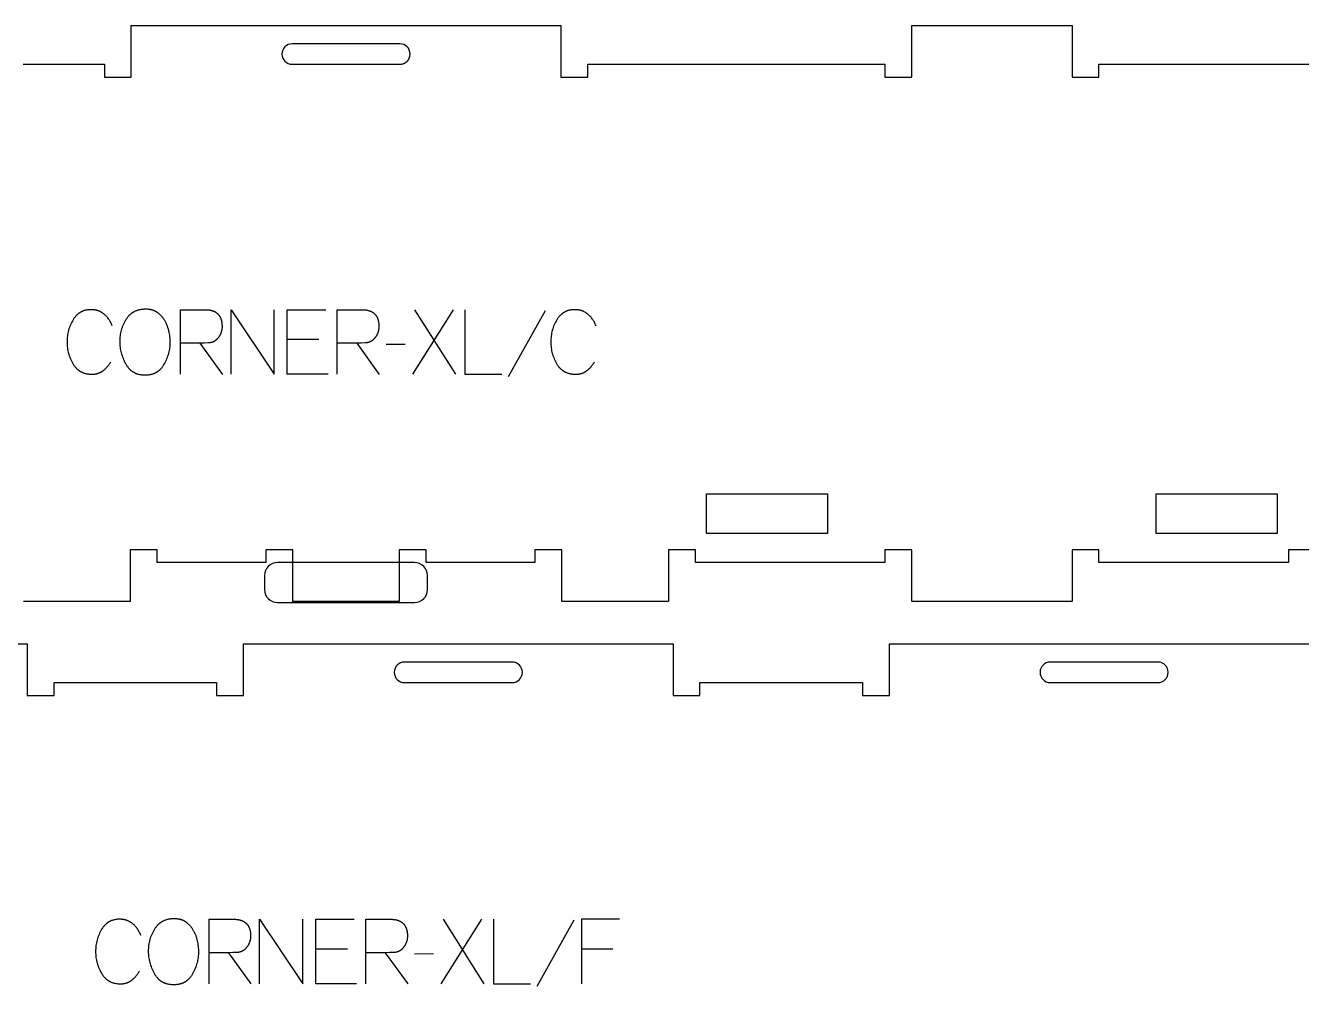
# Model space of a CAD drawing. Extents: x 0 to 4485, y 0 to 8771.
# Drawn here: x 1448 to 2041, y 4262 to 4708 of the extents above; entities that cross this region are included whole.
import ezdxf

# ---------------------------------------------------------------- set-up
doc = ezdxf.new("R2010")
doc.units = 0
for name, color, linetype in [('1_ANYTOOL_1MMDEEP_LABELS_S', 2, 'CONTINUOUS'), ('3_ANYTOOL_CUTTHROUGH_INSID', 4, 'CONTINUOUS'), ('4_ANYTOOL_CUTTHROUGH_OUTSI', 5, 'CONTINUOUS'), ('5_ANYTOOL_HALF_MILL_9MM_IN', 3, 'CONTINUOUS')]:
    doc.layers.add(name, color=color, linetype=linetype)

msp = doc.modelspace()

# ---------------------------------------------------------------- linework, layer by layer
at = {"layer": '1_ANYTOOL_1MMDEEP_LABELS_S', "color": 2}
for points in [[(1488.23, 4568.42), (1488.07, 4568.83), (1487.9, 4569.22), (1487.72, 4569.61), (1487.53, 4569.98), (1487.33, 4570.35), (1487.12, 4570.71), (1486.9, 4571.06), (1486.67, 4571.4), (1486.43, 4571.73), (1486.18, 4572.05), (1485.92, 4572.37), (1485.65, 4572.67), (1485.37, 4572.97), (1485.09, 4573.25), (1484.79, 4573.53), (1484.48, 4573.8), (1484.32, 4573.93), (1484.16, 4574.06), (1484, 4574.18), (1483.83, 4574.3), (1483.67, 4574.41), (1483.5, 4574.52), (1483.33, 4574.63), (1483.16, 4574.73), (1482.98, 4574.83), (1482.8, 4574.92), (1482.63, 4575.01), (1482.44, 4575.09), (1482.26, 4575.18), (1482.08, 4575.25), (1481.89, 4575.32), (1481.7, 4575.39), (1481.51, 4575.46), (1481.31, 4575.52), (1481.12, 4575.57), (1480.92, 4575.63), (1480.72, 4575.67), (1480.51, 4575.72), (1480.31, 4575.76), (1480.1, 4575.79), (1479.89, 4575.82), (1479.68, 4575.85), (1479.47, 4575.87), (1479.25, 4575.89), (1479.04, 4575.9), (1478.82, 4575.92), (1478.6, 4575.92), (1478.37, 4575.92), (1478.03, 4575.92), (1477.69, 4575.91), (1477.36, 4575.88), (1477.03, 4575.85), (1476.71, 4575.81), (1476.39, 4575.76), (1476.08, 4575.7), (1475.78, 4575.63), (1475.48, 4575.55), (1475.18, 4575.47), (1474.89, 4575.37), (1474.61, 4575.26), (1474.33, 4575.15), (1474.19, 4575.09), (1474.05, 4575.03), (1473.92, 4574.96), (1473.79, 4574.89), (1473.65, 4574.82), (1473.52, 4574.75), (1473.39, 4574.68), (1473.27, 4574.6), (1473.14, 4574.52), (1473.01, 4574.44), (1472.89, 4574.36), (1472.77, 4574.27), (1472.64, 4574.18), (1472.52, 4574.09), (1472.29, 4573.9), (1472.06, 4573.71), (1471.83, 4573.5), (1471.61, 4573.28), (1471.39, 4573.06), (1471.18, 4572.83), (1470.98, 4572.58), (1470.78, 4572.33), (1470.59, 4572.07), (1470.4, 4571.8), (1470.21, 4571.52), (1470.04, 4571.23), (1469.7, 4570.64), (1469.38, 4570.04), (1469.08, 4569.44), (1468.81, 4568.83), (1468.56, 4568.21), (1468.32, 4567.58), (1468.12, 4566.95), (1467.93, 4566.31), (1467.77, 4565.66), (1467.62, 4565), (1467.5, 4564.34), (1467.4, 4563.67), (1467.33, 4563), (1467.27, 4562.31), (1467.24, 4561.62), (1467.23, 4560.92), (1467.24, 4560.23), (1467.27, 4559.53), (1467.33, 4558.85), (1467.41, 4558.17), (1467.51, 4557.5), (1467.63, 4556.84), (1467.77, 4556.19), (1467.85, 4555.86), (1467.94, 4555.54), (1468.03, 4555.22), (1468.13, 4554.9), (1468.23, 4554.58), (1468.34, 4554.27), (1468.46, 4553.95), (1468.58, 4553.64), (1468.83, 4553.02), (1469.11, 4552.41), (1469.41, 4551.8), (1469.73, 4551.21), (1470.08, 4550.62), (1470.26, 4550.33), (1470.45, 4550.05), (1470.64, 4549.78), (1470.84, 4549.52), (1471.04, 4549.26), (1471.25, 4549.02), (1471.47, 4548.79), (1471.69, 4548.56), (1471.91, 4548.35), (1472.15, 4548.14), (1472.38, 4547.94), (1472.51, 4547.85), (1472.63, 4547.76), (1472.75, 4547.67), (1472.88, 4547.58), (1473.01, 4547.49), (1473.13, 4547.41), (1473.26, 4547.33), (1473.4, 4547.25), (1473.53, 4547.17), (1473.66, 4547.1), (1473.8, 4547.02), (1473.94, 4546.95), (1474.21, 4546.82), (1474.5, 4546.7), (1474.79, 4546.58), (1475.08, 4546.48), (1475.38, 4546.38), (1475.69, 4546.29), (1476, 4546.22), (1476.32, 4546.15), (1476.65, 4546.09), (1476.98, 4546.04), (1477.31, 4546), (1477.66, 4545.96), (1478, 4545.94), (1478.36, 4545.93), (1478.71, 4545.92), (1479.1, 4545.93), (1479.47, 4545.95), (1479.66, 4545.96), (1479.84, 4545.98), (1480.02, 4546), (1480.2, 4546.03), (1480.38, 4546.05), (1480.55, 4546.08), (1480.72, 4546.12), (1480.9, 4546.15), (1481.07, 4546.19), (1481.23, 4546.24), (1481.4, 4546.28), (1481.56, 4546.33), (1481.73, 4546.38), (1481.89, 4546.44), (1482.05, 4546.5), (1482.2, 4546.56), (1482.36, 4546.62), (1482.51, 4546.69), (1482.66, 4546.76), (1482.81, 4546.84), (1482.96, 4546.92), (1483.11, 4547), (1483.25, 4547.08), (1483.39, 4547.17), (1483.53, 4547.26), (1483.67, 4547.35), (1483.81, 4547.45), (1483.94, 4547.55), (1484.21, 4547.76), (1484.47, 4547.97), (1484.72, 4548.2), (1484.97, 4548.43), (1485.22, 4548.66), (1485.45, 4548.91), (1485.69, 4549.16), (1485.91, 4549.42), (1486.14, 4549.68), (1486.35, 4549.96), (1486.57, 4550.24), (1486.77, 4550.53), (1486.97, 4550.82), (1487.17, 4551.12), (1487.36, 4551.43), (1487.54, 4551.75)], [(1519.9, 4545.92), (1519.9, 4575.92), (1531.26, 4575.92), (1531.75, 4575.92), (1532.22, 4575.89), (1532.45, 4575.88), (1532.68, 4575.85), (1532.91, 4575.83), (1533.13, 4575.8), (1533.34, 4575.77), (1533.55, 4575.73), (1533.76, 4575.69), (1533.97, 4575.65), (1534.17, 4575.6), (1534.36, 4575.55), (1534.56, 4575.49), (1534.74, 4575.43), (1534.93, 4575.37), (1535.11, 4575.3), (1535.29, 4575.23), (1535.46, 4575.16), (1535.63, 4575.08), (1535.8, 4575), (1535.96, 4574.91), (1536.11, 4574.82), (1536.27, 4574.73), (1536.42, 4574.63), (1536.56, 4574.53), (1536.71, 4574.42), (1536.84, 4574.31), (1536.98, 4574.2), (1537.11, 4574.08), (1537.24, 4573.96), (1537.36, 4573.84), (1537.48, 4573.71), (1537.59, 4573.58), (1537.7, 4573.44), (1537.81, 4573.3), (1537.91, 4573.16), (1538.01, 4573.01), (1538.11, 4572.86), (1538.2, 4572.7), (1538.29, 4572.55), (1538.37, 4572.38), (1538.45, 4572.22), (1538.53, 4572.05), (1538.6, 4571.87), (1538.67, 4571.69), (1538.73, 4571.51), (1538.79, 4571.33), (1538.85, 4571.14), (1538.9, 4570.94), (1538.95, 4570.75), (1538.99, 4570.54), (1539.03, 4570.34), (1539.07, 4570.13), (1539.1, 4569.92), (1539.13, 4569.7), (1539.16, 4569.48), (1539.18, 4569.26), (1539.2, 4569.03), (1539.22, 4568.56), (1539.23, 4568.08), (1539.23, 4567.9), (1539.22, 4567.73), (1539.21, 4567.55), (1539.2, 4567.38), (1539.19, 4567.21), (1539.17, 4567.04), (1539.14, 4566.87), (1539.12, 4566.7), (1539.09, 4566.53), (1539.05, 4566.36), (1539.02, 4566.19), (1538.98, 4566.03), (1538.93, 4565.86), (1538.89, 4565.7), (1538.84, 4565.53), (1538.78, 4565.37), (1538.73, 4565.21), (1538.67, 4565.05), (1538.6, 4564.89), (1538.53, 4564.73), (1538.46, 4564.57), (1538.39, 4564.41), (1538.31, 4564.26), (1538.23, 4564.1), (1538.14, 4563.95), (1538.05, 4563.8), (1537.96, 4563.64), (1537.87, 4563.49), (1537.77, 4563.34), (1537.67, 4563.19), (1537.56, 4563.04), (1537.45, 4562.89), (1537.34, 4562.75), (1537.22, 4562.61), (1537.11, 4562.47), (1536.99, 4562.34), (1536.86, 4562.21), (1536.74, 4562.09), (1536.61, 4561.97), (1536.48, 4561.86), (1536.35, 4561.75), (1536.22, 4561.64), (1536.08, 4561.54), (1535.94, 4561.45), (1535.8, 4561.35), (1535.66, 4561.27), (1535.51, 4561.18), (1535.37, 4561.11), (1535.22, 4561.03), (1535.06, 4560.96), (1534.91, 4560.9), (1534.75, 4560.84), (1534.59, 4560.78), (1534.43, 4560.73), (1534.26, 4560.68), (1534.09, 4560.64), (1533.93, 4560.6), (1533.75, 4560.56), (1533.58, 4560.53), (1533.4, 4560.51), (1533.22, 4560.49), (1533.04, 4560.47), (1532.86, 4560.46), (1530.94, 4560.39), (1528.9, 4560.37), (1519.94, 4560.37)], [(1543.43, 4545.92), (1543.43, 4575.92), (1563.49, 4545.92), (1563.49, 4575.92)], [(1588.47, 4545.92), (1569.53, 4545.92), (1569.53, 4575.92), (1587.36, 4575.92)], [(1592.76, 4545.92), (1592.76, 4575.92), (1604.11, 4575.92), (1604.6, 4575.92), (1605.08, 4575.89), (1605.31, 4575.88), (1605.54, 4575.85), (1605.76, 4575.83), (1605.98, 4575.8), (1606.2, 4575.77), (1606.41, 4575.73), (1606.62, 4575.69), (1606.82, 4575.65), (1607.02, 4575.6), (1607.22, 4575.55), (1607.41, 4575.49), (1607.6, 4575.43), (1607.79, 4575.37), (1607.97, 4575.3), (1608.14, 4575.23), (1608.32, 4575.16), (1608.49, 4575.08), (1608.65, 4575), (1608.81, 4574.91), (1608.97, 4574.82), (1609.13, 4574.73), (1609.28, 4574.63), (1609.42, 4574.53), (1609.56, 4574.42), (1609.7, 4574.31), (1609.84, 4574.2), (1609.97, 4574.08), (1610.09, 4573.96), (1610.22, 4573.84), (1610.33, 4573.71), (1610.45, 4573.58), (1610.56, 4573.44), (1610.67, 4573.3), (1610.77, 4573.16), (1610.87, 4573.01), (1610.96, 4572.86), (1611.06, 4572.7), (1611.14, 4572.55), (1611.23, 4572.38), (1611.31, 4572.22), (1611.38, 4572.05), (1611.46, 4571.87), (1611.52, 4571.69), (1611.59, 4571.51), (1611.65, 4571.33), (1611.7, 4571.14), (1611.76, 4570.94), (1611.81, 4570.75), (1611.85, 4570.54), (1611.89, 4570.34), (1611.93, 4570.13), (1611.96, 4569.92), (1611.99, 4569.7), (1612.02, 4569.48), (1612.04, 4569.26), (1612.05, 4569.03), (1612.08, 4568.56), (1612.09, 4568.08), (1612.08, 4567.9), (1612.08, 4567.73), (1612.07, 4567.55), (1612.06, 4567.38), (1612.04, 4567.21), (1612.02, 4567.04), (1612, 4566.87), (1611.97, 4566.7), (1611.94, 4566.53), (1611.91, 4566.36), (1611.88, 4566.19), (1611.84, 4566.03), (1611.79, 4565.86), (1611.75, 4565.7), (1611.69, 4565.53), (1611.64, 4565.37), (1611.58, 4565.21), (1611.52, 4565.05), (1611.46, 4564.89), (1611.39, 4564.73), (1611.32, 4564.57), (1611.24, 4564.41), (1611.17, 4564.26), (1611.09, 4564.1), (1611, 4563.95), (1610.91, 4563.8), (1610.82, 4563.64), (1610.72, 4563.49), (1610.62, 4563.34), (1610.52, 4563.19), (1610.42, 4563.04), (1610.31, 4562.89), (1610.19, 4562.75), (1610.08, 4562.61), (1609.96, 4562.47), (1609.84, 4562.34), (1609.72, 4562.21), (1609.6, 4562.09), (1609.47, 4561.97), (1609.34, 4561.86), (1609.21, 4561.75), (1609.08, 4561.64), (1608.94, 4561.54), (1608.8, 4561.45), (1608.66, 4561.35), (1608.52, 4561.27), (1608.37, 4561.18), (1608.22, 4561.11), (1608.07, 4561.03), (1607.92, 4560.96), (1607.76, 4560.9), (1607.61, 4560.84), (1607.45, 4560.78), (1607.28, 4560.73), (1607.12, 4560.68), (1606.95, 4560.64), (1606.78, 4560.6), (1606.61, 4560.56), (1606.44, 4560.53), (1606.26, 4560.51), (1606.08, 4560.49), (1605.9, 4560.47), (1605.71, 4560.46), (1603.79, 4560.39), (1601.76, 4560.37), (1592.8, 4560.37)], [(1646.54, 4575.92), (1627.64, 4545.92)], [(1647.79, 4545.92), (1628.84, 4575.92)], [(1652.07, 4575.92), (1652.07, 4545.92), (1669.17, 4545.92)], [(1712.93, 4568.42), (1712.77, 4568.83), (1712.6, 4569.22), (1712.42, 4569.61), (1712.23, 4569.98), (1712.03, 4570.35), (1711.82, 4570.71), (1711.6, 4571.06), (1711.37, 4571.4), (1711.13, 4571.73), (1710.88, 4572.05), (1710.62, 4572.37), (1710.35, 4572.67), (1710.07, 4572.97), (1709.79, 4573.25), (1709.49, 4573.53), (1709.18, 4573.8), (1709.02, 4573.93), (1708.86, 4574.06), (1708.7, 4574.18), (1708.53, 4574.3), (1708.37, 4574.41), (1708.2, 4574.52), (1708.03, 4574.63), (1707.86, 4574.73), (1707.68, 4574.83), (1707.5, 4574.92), (1707.33, 4575.01), (1707.14, 4575.09), (1706.96, 4575.18), (1706.78, 4575.25), (1706.59, 4575.32), (1706.4, 4575.39), (1706.21, 4575.46), (1706.01, 4575.52), (1705.82, 4575.57), (1705.62, 4575.63), (1705.42, 4575.67), (1705.21, 4575.72), (1705.01, 4575.76), (1704.8, 4575.79), (1704.59, 4575.82), (1704.38, 4575.85), (1704.17, 4575.87), (1703.95, 4575.89), (1703.74, 4575.9), (1703.52, 4575.92), (1703.3, 4575.92), (1703.07, 4575.92), (1702.73, 4575.92), (1702.39, 4575.91), (1702.06, 4575.88), (1701.73, 4575.85), (1701.41, 4575.81), (1701.09, 4575.76), (1700.78, 4575.7), (1700.48, 4575.63), (1700.18, 4575.55), (1699.88, 4575.47), (1699.59, 4575.37), (1699.31, 4575.26), (1699.03, 4575.15), (1698.89, 4575.09), (1698.75, 4575.03), (1698.62, 4574.96), (1698.49, 4574.89), (1698.35, 4574.82), (1698.22, 4574.75), (1698.09, 4574.68), (1697.97, 4574.6), (1697.84, 4574.52), (1697.71, 4574.44), (1697.59, 4574.36), (1697.47, 4574.27), (1697.34, 4574.18), (1697.22, 4574.09), (1696.99, 4573.9), (1696.76, 4573.71), (1696.53, 4573.5), (1696.31, 4573.28), (1696.09, 4573.06), (1695.88, 4572.83), (1695.68, 4572.58), (1695.48, 4572.33), (1695.29, 4572.07), (1695.1, 4571.8), (1694.91, 4571.52), (1694.74, 4571.23), (1694.4, 4570.64), (1694.08, 4570.04), (1693.78, 4569.44), (1693.51, 4568.83), (1693.26, 4568.21), (1693.02, 4567.58), (1692.82, 4566.95), (1692.63, 4566.31), (1692.47, 4565.66), (1692.32, 4565), (1692.2, 4564.34), (1692.1, 4563.67), (1692.03, 4563), (1691.97, 4562.31), (1691.94, 4561.62), (1691.93, 4560.92), (1691.94, 4560.23), (1691.97, 4559.53), (1692.03, 4558.85), (1692.11, 4558.17), (1692.21, 4557.5), (1692.33, 4556.84), (1692.47, 4556.19), (1692.55, 4555.86), (1692.64, 4555.54), (1692.73, 4555.22), (1692.83, 4554.9), (1692.93, 4554.58), (1693.04, 4554.27), (1693.16, 4553.95), (1693.28, 4553.64), (1693.53, 4553.02), (1693.81, 4552.41), (1694.11, 4551.8), (1694.43, 4551.21), (1694.78, 4550.62), (1694.96, 4550.33), (1695.15, 4550.05), (1695.34, 4549.78), (1695.54, 4549.52), (1695.74, 4549.26), (1695.95, 4549.02), (1696.17, 4548.79), (1696.39, 4548.56), (1696.61, 4548.35), (1696.85, 4548.14), (1697.08, 4547.94), (1697.21, 4547.85), (1697.33, 4547.76), (1697.45, 4547.67), (1697.58, 4547.58), (1697.71, 4547.49), (1697.83, 4547.41), (1697.96, 4547.33), (1698.1, 4547.25), (1698.23, 4547.17), (1698.36, 4547.1), (1698.5, 4547.02), (1698.64, 4546.95), (1698.91, 4546.82), (1699.2, 4546.7), (1699.49, 4546.58), (1699.78, 4546.48), (1700.08, 4546.38), (1700.39, 4546.29), (1700.7, 4546.22), (1701.02, 4546.15), (1701.35, 4546.09), (1701.68, 4546.04), (1702.01, 4546), (1702.36, 4545.96), (1702.7, 4545.94), (1703.06, 4545.93), (1703.41, 4545.92), (1703.8, 4545.93), (1704.17, 4545.95), (1704.36, 4545.96), (1704.54, 4545.98), (1704.72, 4546), (1704.9, 4546.03), (1705.08, 4546.05), (1705.25, 4546.08), (1705.42, 4546.12), (1705.6, 4546.15), (1705.77, 4546.19), (1705.93, 4546.24), (1706.1, 4546.28), (1706.26, 4546.33), (1706.43, 4546.38), (1706.59, 4546.44), (1706.75, 4546.5), (1706.9, 4546.56), (1707.06, 4546.62), (1707.21, 4546.69), (1707.36, 4546.76), (1707.51, 4546.84), (1707.66, 4546.92), (1707.81, 4547), (1707.95, 4547.08), (1708.09, 4547.17), (1708.23, 4547.26), (1708.37, 4547.35), (1708.51, 4547.45), (1708.64, 4547.55), (1708.91, 4547.76), (1709.17, 4547.97), (1709.42, 4548.2), (1709.67, 4548.43), (1709.92, 4548.66), (1710.15, 4548.91), (1710.39, 4549.16), (1710.61, 4549.42), (1710.84, 4549.68), (1711.05, 4549.96), (1711.27, 4550.24), (1711.47, 4550.53), (1711.67, 4550.82), (1711.87, 4551.12), (1712.06, 4551.43), (1712.24, 4551.75)], [(1689.31, 4575.45), (1672.13, 4544.68)], [(1528.9, 4560.37), (1539.36, 4545.88)], [(1584.19, 4561.99), (1569.53, 4561.99)], [(1601.76, 4560.37), (1612.21, 4545.88)], [(1624.21, 4559.81), (1615.43, 4559.72)], [(1501.49, 4285.25), (1501.33, 4285.65), (1501.16, 4286.05), (1500.98, 4286.43), (1500.79, 4286.81), (1500.59, 4287.18), (1500.38, 4287.54), (1500.16, 4287.88), (1499.94, 4288.23), (1499.7, 4288.56), (1499.45, 4288.88), (1499.19, 4289.19), (1498.92, 4289.5), (1498.64, 4289.8), (1498.35, 4290.08), (1498.05, 4290.36), (1497.74, 4290.63), (1497.59, 4290.76), (1497.43, 4290.89), (1497.26, 4291.01), (1497.1, 4291.13), (1496.93, 4291.24), (1496.77, 4291.35), (1496.59, 4291.46), (1496.42, 4291.56), (1496.25, 4291.66), (1496.07, 4291.75), (1495.89, 4291.84), (1495.71, 4291.92), (1495.53, 4292), (1495.34, 4292.08), (1495.15, 4292.15), (1494.96, 4292.22), (1494.77, 4292.29), (1494.58, 4292.35), (1494.38, 4292.4), (1494.18, 4292.45), (1493.98, 4292.5), (1493.78, 4292.55), (1493.58, 4292.58), (1493.37, 4292.62), (1493.16, 4292.65), (1492.95, 4292.68), (1492.74, 4292.7), (1492.52, 4292.72), (1492.3, 4292.73), (1492.08, 4292.74), (1491.86, 4292.75), (1491.64, 4292.75), (1491.29, 4292.75), (1490.96, 4292.73), (1490.62, 4292.71), (1490.3, 4292.68), (1489.98, 4292.64), (1489.66, 4292.59), (1489.35, 4292.53), (1489.04, 4292.46), (1488.74, 4292.38), (1488.45, 4292.29), (1488.16, 4292.2), (1487.87, 4292.09), (1487.59, 4291.98), (1487.46, 4291.92), (1487.32, 4291.85), (1487.19, 4291.79), (1487.05, 4291.72), (1486.92, 4291.65), (1486.79, 4291.58), (1486.66, 4291.5), (1486.53, 4291.43), (1486.4, 4291.35), (1486.28, 4291.27), (1486.15, 4291.18), (1486.03, 4291.1), (1485.91, 4291.01), (1485.79, 4290.92), (1485.55, 4290.73), (1485.32, 4290.53), (1485.1, 4290.33), (1484.87, 4290.11), (1484.66, 4289.89), (1484.45, 4289.65), (1484.24, 4289.41), (1484.05, 4289.16), (1483.85, 4288.9), (1483.66, 4288.63), (1483.48, 4288.35), (1483.3, 4288.06), (1482.96, 4287.47), (1482.64, 4286.87), (1482.35, 4286.27), (1482.07, 4285.66), (1481.82, 4285.04), (1481.59, 4284.41), (1481.38, 4283.78), (1481.2, 4283.14), (1481.03, 4282.49), (1480.89, 4281.83), (1480.77, 4281.17), (1480.67, 4280.5), (1480.59, 4279.83), (1480.54, 4279.14), (1480.51, 4278.45), (1480.49, 4277.75), (1480.51, 4277.05), (1480.54, 4276.36), (1480.59, 4275.68), (1480.67, 4275), (1480.77, 4274.33), (1480.89, 4273.67), (1481.04, 4273.02), (1481.12, 4272.69), (1481.21, 4272.37), (1481.3, 4272.05), (1481.4, 4271.73), (1481.5, 4271.41), (1481.61, 4271.09), (1481.72, 4270.78), (1481.84, 4270.47), (1482.1, 4269.85), (1482.38, 4269.24), (1482.68, 4268.63), (1483, 4268.04), (1483.34, 4267.45), (1483.53, 4267.16), (1483.71, 4266.88), (1483.9, 4266.61), (1484.1, 4266.35), (1484.31, 4266.09), (1484.52, 4265.85), (1484.73, 4265.62), (1484.95, 4265.39), (1485.18, 4265.18), (1485.41, 4264.97), (1485.65, 4264.77), (1485.77, 4264.68), (1485.89, 4264.59), (1486.02, 4264.49), (1486.14, 4264.41), (1486.27, 4264.32), (1486.4, 4264.24), (1486.53, 4264.16), (1486.66, 4264.08), (1486.79, 4264), (1486.93, 4263.93), (1487.06, 4263.85), (1487.2, 4263.78), (1487.48, 4263.65), (1487.76, 4263.53), (1488.05, 4263.41), (1488.35, 4263.31), (1488.65, 4263.21), (1488.96, 4263.12), (1489.27, 4263.05), (1489.59, 4262.98), (1489.91, 4262.92), (1490.24, 4262.87), (1490.58, 4262.83), (1490.92, 4262.79), (1491.27, 4262.77), (1491.62, 4262.76), (1491.98, 4262.75), (1492.36, 4262.76), (1492.74, 4262.78), (1492.92, 4262.79), (1493.1, 4262.81), (1493.28, 4262.83), (1493.46, 4262.85), (1493.64, 4262.88), (1493.82, 4262.91), (1493.99, 4262.94), (1494.16, 4262.98), (1494.33, 4263.02), (1494.5, 4263.06), (1494.67, 4263.11), (1494.83, 4263.16), (1494.99, 4263.21), (1495.15, 4263.27), (1495.31, 4263.33), (1495.47, 4263.39), (1495.62, 4263.45), (1495.78, 4263.52), (1495.93, 4263.59), (1496.08, 4263.67), (1496.23, 4263.75), (1496.37, 4263.83), (1496.52, 4263.91), (1496.66, 4264), (1496.8, 4264.09), (1496.94, 4264.18), (1497.07, 4264.28), (1497.21, 4264.38), (1497.47, 4264.59), (1497.73, 4264.8), (1497.99, 4265.02), (1498.24, 4265.25), (1498.48, 4265.49), (1498.72, 4265.73), (1498.95, 4265.99), (1499.18, 4266.25), (1499.4, 4266.51), (1499.62, 4266.78), (1499.83, 4267.07), (1500.04, 4267.35), (1500.24, 4267.65), (1500.43, 4267.95), (1500.62, 4268.26), (1500.81, 4268.58)], [(1533.17, 4262.75), (1533.17, 4292.75), (1544.52, 4292.75), (1545.01, 4292.74), (1545.49, 4292.72), (1545.72, 4292.7), (1545.95, 4292.68), (1546.17, 4292.66), (1546.39, 4292.63), (1546.61, 4292.6), (1546.82, 4292.56), (1547.03, 4292.52), (1547.23, 4292.48), (1547.43, 4292.43), (1547.63, 4292.38), (1547.82, 4292.32), (1548.01, 4292.26), (1548.2, 4292.2), (1548.38, 4292.13), (1548.55, 4292.06), (1548.73, 4291.99), (1548.9, 4291.91), (1549.06, 4291.83), (1549.22, 4291.74), (1549.38, 4291.65), (1549.53, 4291.56), (1549.68, 4291.46), (1549.83, 4291.36), (1549.97, 4291.25), (1550.11, 4291.14), (1550.24, 4291.03), (1550.37, 4290.91), (1550.5, 4290.79), (1550.62, 4290.67), (1550.74, 4290.54), (1550.86, 4290.41), (1550.97, 4290.27), (1551.08, 4290.13), (1551.18, 4289.99), (1551.28, 4289.84), (1551.37, 4289.69), (1551.46, 4289.53), (1551.55, 4289.37), (1551.64, 4289.21), (1551.72, 4289.05), (1551.79, 4288.87), (1551.86, 4288.7), (1551.93, 4288.52), (1552, 4288.34), (1552.06, 4288.15), (1552.11, 4287.97), (1552.17, 4287.77), (1552.21, 4287.57), (1552.26, 4287.37), (1552.3, 4287.17), (1552.34, 4286.96), (1552.37, 4286.75), (1552.4, 4286.53), (1552.42, 4286.31), (1552.45, 4286.09), (1552.46, 4285.86), (1552.49, 4285.39), (1552.49, 4284.91), (1552.49, 4284.73), (1552.49, 4284.56), (1552.48, 4284.38), (1552.47, 4284.21), (1552.45, 4284.04), (1552.43, 4283.87), (1552.41, 4283.69), (1552.38, 4283.52), (1552.35, 4283.36), (1552.32, 4283.19), (1552.28, 4283.02), (1552.24, 4282.85), (1552.2, 4282.69), (1552.15, 4282.52), (1552.1, 4282.36), (1552.05, 4282.2), (1551.99, 4282.04), (1551.93, 4281.88), (1551.87, 4281.72), (1551.8, 4281.56), (1551.73, 4281.4), (1551.65, 4281.24), (1551.58, 4281.09), (1551.49, 4280.93), (1551.41, 4280.78), (1551.32, 4280.62), (1551.23, 4280.47), (1551.13, 4280.32), (1551.03, 4280.17), (1550.93, 4280.02), (1550.82, 4279.87), (1550.72, 4279.72), (1550.6, 4279.58), (1550.49, 4279.44), (1550.37, 4279.3), (1550.25, 4279.17), (1550.13, 4279.04), (1550.01, 4278.92), (1549.88, 4278.8), (1549.75, 4278.69), (1549.62, 4278.58), (1549.48, 4278.47), (1549.35, 4278.37), (1549.21, 4278.28), (1549.07, 4278.18), (1548.93, 4278.1), (1548.78, 4278.01), (1548.63, 4277.93), (1548.48, 4277.86), (1548.33, 4277.79), (1548.17, 4277.73), (1548.02, 4277.66), (1547.86, 4277.61), (1547.69, 4277.56), (1547.53, 4277.51), (1547.36, 4277.47), (1547.19, 4277.43), (1547.02, 4277.39), (1546.84, 4277.36), (1546.67, 4277.34), (1546.49, 4277.32), (1546.31, 4277.3), (1546.12, 4277.29), (1544.2, 4277.22), (1542.17, 4277.2), (1533.21, 4277.2)], [(1556.69, 4262.75), (1556.69, 4292.75), (1576.75, 4262.75), (1576.75, 4292.75)], [(1601.74, 4262.75), (1582.79, 4262.75), (1582.79, 4292.75), (1600.62, 4292.75)], [(1606.02, 4262.75), (1606.02, 4292.75), (1617.38, 4292.75), (1617.87, 4292.74), (1618.35, 4292.72), (1618.58, 4292.7), (1618.8, 4292.68), (1619.03, 4292.66), (1619.25, 4292.63), (1619.46, 4292.6), (1619.68, 4292.56), (1619.88, 4292.52), (1620.09, 4292.48), (1620.29, 4292.43), (1620.49, 4292.38), (1620.68, 4292.32), (1620.87, 4292.26), (1621.05, 4292.2), (1621.23, 4292.13), (1621.41, 4292.06), (1621.58, 4291.99), (1621.75, 4291.91), (1621.92, 4291.83), (1622.08, 4291.74), (1622.24, 4291.65), (1622.39, 4291.56), (1622.54, 4291.46), (1622.69, 4291.36), (1622.83, 4291.25), (1622.97, 4291.14), (1623.1, 4291.03), (1623.23, 4290.91), (1623.36, 4290.79), (1623.48, 4290.67), (1623.6, 4290.54), (1623.71, 4290.41), (1623.83, 4290.27), (1623.93, 4290.13), (1624.04, 4289.99), (1624.13, 4289.84), (1624.23, 4289.69), (1624.32, 4289.53), (1624.41, 4289.37), (1624.49, 4289.21), (1624.57, 4289.05), (1624.65, 4288.87), (1624.72, 4288.7), (1624.79, 4288.52), (1624.85, 4288.34), (1624.91, 4288.15), (1624.97, 4287.97), (1625.02, 4287.77), (1625.07, 4287.57), (1625.12, 4287.37), (1625.16, 4287.17), (1625.19, 4286.96), (1625.23, 4286.75), (1625.26, 4286.53), (1625.28, 4286.31), (1625.3, 4286.09), (1625.32, 4285.86), (1625.34, 4285.39), (1625.35, 4284.91), (1625.35, 4284.73), (1625.34, 4284.56), (1625.34, 4284.38), (1625.32, 4284.21), (1625.31, 4284.04), (1625.29, 4283.87), (1625.27, 4283.69), (1625.24, 4283.52), (1625.21, 4283.36), (1625.18, 4283.19), (1625.14, 4283.02), (1625.1, 4282.85), (1625.06, 4282.69), (1625.01, 4282.52), (1624.96, 4282.36), (1624.91, 4282.2), (1624.85, 4282.04), (1624.79, 4281.88), (1624.72, 4281.72), (1624.66, 4281.56), (1624.59, 4281.4), (1624.51, 4281.24), (1624.43, 4281.09), (1624.35, 4280.93), (1624.27, 4280.78), (1624.18, 4280.62), (1624.09, 4280.47), (1623.99, 4280.32), (1623.89, 4280.17), (1623.79, 4280.02), (1623.68, 4279.87), (1623.57, 4279.72), (1623.46, 4279.58), (1623.35, 4279.44), (1623.23, 4279.3), (1623.11, 4279.17), (1622.99, 4279.04), (1622.86, 4278.92), (1622.74, 4278.8), (1622.61, 4278.69), (1622.48, 4278.58), (1622.34, 4278.47), (1622.21, 4278.37), (1622.07, 4278.28), (1621.93, 4278.18), (1621.78, 4278.1), (1621.64, 4278.01), (1621.49, 4277.93), (1621.34, 4277.86), (1621.19, 4277.79), (1621.03, 4277.73), (1620.87, 4277.66), (1620.71, 4277.61), (1620.55, 4277.56), (1620.39, 4277.51), (1620.22, 4277.47), (1620.05, 4277.43), (1619.88, 4277.39), (1619.7, 4277.36), (1619.53, 4277.34), (1619.35, 4277.32), (1619.16, 4277.3), (1618.98, 4277.29), (1617.06, 4277.22), (1615.02, 4277.2), (1606.07, 4277.2)], [(1659.81, 4292.75), (1640.91, 4262.75)], [(1661.05, 4262.75), (1642.11, 4292.75)], [(1665.34, 4292.75), (1665.34, 4262.75), (1682.44, 4262.75)], [(1702.58, 4292.28), (1685.39, 4261.51)], [(1723.84, 4292.75), (1706.18, 4292.75), (1706.18, 4262.75)], [(1542.17, 4277.2), (1552.62, 4262.71)], [(1597.45, 4278.82), (1582.79, 4278.82)], [(1615.02, 4277.2), (1625.48, 4262.71)], [(1637.48, 4276.64), (1628.69, 4276.55)], [(1720.67, 4278.78), (1706.18, 4278.78)]]:
    msp.add_lwpolyline(points, dxfattribs=at)
for points in [[(1503.87, 4576.27), (1504.24, 4576.26), (1504.61, 4576.24), (1504.96, 4576.21), (1505.32, 4576.17), (1505.49, 4576.15), (1505.66, 4576.12), (1505.83, 4576.09), (1505.99, 4576.06), (1506.16, 4576.02), (1506.32, 4575.98), (1506.49, 4575.94), (1506.65, 4575.9), (1506.8, 4575.85), (1506.96, 4575.8), (1507.12, 4575.75), (1507.27, 4575.69), (1507.42, 4575.63), (1507.57, 4575.57), (1507.72, 4575.5), (1507.87, 4575.43), (1508.01, 4575.36), (1508.15, 4575.29), (1508.29, 4575.21), (1508.43, 4575.13), (1508.57, 4575.05), (1508.71, 4574.97), (1508.84, 4574.88), (1508.97, 4574.79), (1509.23, 4574.6), (1509.48, 4574.41), (1509.73, 4574.21), (1509.97, 4574), (1510.21, 4573.79), (1510.44, 4573.57), (1510.67, 4573.34), (1510.88, 4573.11), (1511.1, 4572.87), (1511.3, 4572.63), (1511.5, 4572.38), (1511.7, 4572.12), (1511.89, 4571.86), (1512.07, 4571.59), (1512.25, 4571.32), (1512.42, 4571.04), (1512.59, 4570.75), (1512.75, 4570.46), (1512.9, 4570.17), (1513.05, 4569.87), (1513.19, 4569.57), (1513.33, 4569.27), (1513.46, 4568.96), (1513.59, 4568.65), (1513.71, 4568.33), (1513.82, 4568.01), (1513.93, 4567.69), (1514.04, 4567.37), (1514.13, 4567.04), (1514.23, 4566.7), (1514.31, 4566.36), (1514.39, 4566.02), (1514.54, 4565.34), (1514.66, 4564.67), (1514.77, 4564), (1514.86, 4563.33), (1514.93, 4562.68), (1514.98, 4562.03), (1515, 4561.39), (1515.01, 4560.75), (1515, 4560.11), (1514.97, 4559.48), (1514.92, 4558.84), (1514.84, 4558.2), (1514.74, 4557.56), (1514.63, 4556.93), (1514.49, 4556.29), (1514.32, 4555.65), (1514.14, 4555.01), (1513.93, 4554.38), (1513.71, 4553.74), (1513.46, 4553.1), (1513.19, 4552.46), (1512.9, 4551.83), (1512.58, 4551.19), (1512.25, 4550.55), (1512.07, 4550.24), (1511.89, 4549.93), (1511.7, 4549.64), (1511.51, 4549.36), (1511.31, 4549.08), (1511.1, 4548.82), (1510.89, 4548.56), (1510.67, 4548.32), (1510.56, 4548.2), (1510.44, 4548.09), (1510.33, 4547.97), (1510.21, 4547.86), (1510.09, 4547.75), (1509.97, 4547.65), (1509.85, 4547.55), (1509.73, 4547.44), (1509.6, 4547.35), (1509.48, 4547.25), (1509.35, 4547.16), (1509.22, 4547.07), (1509.09, 4546.98), (1508.96, 4546.89), (1508.82, 4546.81), (1508.69, 4546.73), (1508.55, 4546.65), (1508.41, 4546.57), (1508.27, 4546.5), (1508.13, 4546.43), (1507.99, 4546.36), (1507.84, 4546.29), (1507.7, 4546.23), (1507.55, 4546.17), (1507.4, 4546.11), (1507.25, 4546.05), (1507.09, 4546), (1506.94, 4545.95), (1506.63, 4545.86), (1506.31, 4545.77), (1505.98, 4545.7), (1505.65, 4545.63), (1505.31, 4545.58), (1504.97, 4545.53), (1504.62, 4545.5), (1504.26, 4545.47), (1503.9, 4545.46), (1503.53, 4545.45), (1503.15, 4545.46), (1502.77, 4545.47), (1502.4, 4545.5), (1502.04, 4545.53), (1501.68, 4545.58), (1501.33, 4545.63), (1500.99, 4545.7), (1500.66, 4545.78), (1500.33, 4545.86), (1500, 4545.96), (1499.85, 4546.01), (1499.69, 4546.06), (1499.53, 4546.12), (1499.38, 4546.18), (1499.23, 4546.24), (1499.08, 4546.31), (1498.93, 4546.38), (1498.78, 4546.44), (1498.64, 4546.52), (1498.49, 4546.59), (1498.35, 4546.67), (1498.21, 4546.75), (1498.07, 4546.83), (1497.93, 4546.92), (1497.8, 4547), (1497.66, 4547.09), (1497.53, 4547.19), (1497.4, 4547.28), (1497.27, 4547.38), (1497.15, 4547.48), (1497.02, 4547.58), (1496.9, 4547.69), (1496.77, 4547.79), (1496.65, 4547.9), (1496.53, 4548.02), (1496.42, 4548.13), (1496.3, 4548.25), (1496.19, 4548.37), (1496.08, 4548.49), (1495.97, 4548.62), (1495.75, 4548.88), (1495.54, 4549.14), (1495.34, 4549.42), (1495.14, 4549.71), (1494.95, 4550.01), (1494.77, 4550.32), (1494.59, 4550.64), (1494.26, 4551.29), (1493.94, 4551.93), (1493.65, 4552.58), (1493.38, 4553.23), (1493.14, 4553.88), (1492.91, 4554.53), (1492.7, 4555.18), (1492.52, 4555.83), (1492.36, 4556.49), (1492.22, 4557.14), (1492.1, 4557.79), (1492, 4558.44), (1491.93, 4559.09), (1491.87, 4559.75), (1491.84, 4560.4), (1491.83, 4561.05), (1491.84, 4561.75), (1491.87, 4562.43), (1491.93, 4563.12), (1492.01, 4563.79), (1492.11, 4564.46), (1492.24, 4565.13), (1492.38, 4565.78), (1492.55, 4566.44), (1492.74, 4567.08), (1492.96, 4567.72), (1493.2, 4568.36), (1493.46, 4568.99), (1493.74, 4569.61), (1494.04, 4570.23), (1494.37, 4570.84), (1494.72, 4571.44), (1494.91, 4571.74), (1495.1, 4572.03), (1495.29, 4572.31), (1495.5, 4572.57), (1495.71, 4572.83), (1495.92, 4573.08), (1496.15, 4573.32), (1496.38, 4573.55), (1496.5, 4573.67), (1496.61, 4573.78), (1496.74, 4573.88), (1496.86, 4573.99), (1496.98, 4574.09), (1497.11, 4574.19), (1497.24, 4574.29), (1497.36, 4574.38), (1497.49, 4574.48), (1497.63, 4574.57), (1497.76, 4574.65), (1497.9, 4574.74), (1498.03, 4574.82), (1498.17, 4574.91), (1498.31, 4574.98), (1498.46, 4575.06), (1498.6, 4575.14), (1498.74, 4575.21), (1499.04, 4575.34), (1499.34, 4575.47), (1499.65, 4575.59), (1499.97, 4575.7), (1500.29, 4575.8), (1500.62, 4575.89), (1500.95, 4575.97), (1501.29, 4576.04), (1501.64, 4576.1), (1502, 4576.15), (1502.36, 4576.19), (1502.73, 4576.22), (1503.1, 4576.25), (1503.48, 4576.26)], [(1517.14, 4293.1), (1517.51, 4293.09), (1517.87, 4293.07), (1518.23, 4293.04), (1518.58, 4293), (1518.75, 4292.98), (1518.92, 4292.95), (1519.09, 4292.92), (1519.26, 4292.89), (1519.43, 4292.85), (1519.59, 4292.81), (1519.75, 4292.77), (1519.91, 4292.73), (1520.07, 4292.68), (1520.23, 4292.63), (1520.38, 4292.57), (1520.54, 4292.52), (1520.69, 4292.46), (1520.84, 4292.4), (1520.98, 4292.33), (1521.13, 4292.26), (1521.28, 4292.19), (1521.42, 4292.12), (1521.56, 4292.04), (1521.7, 4291.96), (1521.84, 4291.88), (1521.97, 4291.8), (1522.1, 4291.71), (1522.24, 4291.62), (1522.5, 4291.43), (1522.75, 4291.23), (1523, 4291.03), (1523.24, 4290.83), (1523.48, 4290.62), (1523.71, 4290.4), (1523.93, 4290.17), (1524.15, 4289.94), (1524.36, 4289.7), (1524.57, 4289.46), (1524.77, 4289.21), (1524.97, 4288.95), (1525.15, 4288.69), (1525.34, 4288.42), (1525.52, 4288.15), (1525.69, 4287.87), (1525.85, 4287.58), (1526.01, 4287.29), (1526.17, 4287), (1526.32, 4286.7), (1526.46, 4286.4), (1526.6, 4286.1), (1526.73, 4285.79), (1526.85, 4285.48), (1526.98, 4285.16), (1527.09, 4284.84), (1527.2, 4284.52), (1527.3, 4284.19), (1527.4, 4283.86), (1527.49, 4283.53), (1527.58, 4283.19), (1527.66, 4282.85), (1527.8, 4282.17), (1527.93, 4281.49), (1528.04, 4280.83), (1528.12, 4280.16), (1528.19, 4279.51), (1528.24, 4278.86), (1528.27, 4278.22), (1528.28, 4277.58), (1528.27, 4276.94), (1528.24, 4276.31), (1528.18, 4275.67), (1528.11, 4275.03), (1528.01, 4274.39), (1527.89, 4273.76), (1527.75, 4273.12), (1527.59, 4272.48), (1527.41, 4271.84), (1527.2, 4271.21), (1526.97, 4270.57), (1526.72, 4269.93), (1526.45, 4269.29), (1526.16, 4268.66), (1525.85, 4268.02), (1525.52, 4267.38), (1525.34, 4267.07), (1525.16, 4266.76), (1524.97, 4266.47), (1524.77, 4266.19), (1524.57, 4265.91), (1524.37, 4265.65), (1524.15, 4265.39), (1523.93, 4265.15), (1523.82, 4265.03), (1523.71, 4264.92), (1523.59, 4264.8), (1523.48, 4264.69), (1523.36, 4264.58), (1523.24, 4264.48), (1523.12, 4264.37), (1522.99, 4264.27), (1522.87, 4264.17), (1522.74, 4264.08), (1522.61, 4263.99), (1522.49, 4263.89), (1522.35, 4263.81), (1522.22, 4263.72), (1522.09, 4263.64), (1521.95, 4263.56), (1521.82, 4263.48), (1521.68, 4263.4), (1521.54, 4263.33), (1521.4, 4263.26), (1521.25, 4263.19), (1521.11, 4263.12), (1520.96, 4263.06), (1520.81, 4263), (1520.66, 4262.94), (1520.51, 4262.88), (1520.36, 4262.83), (1520.21, 4262.78), (1519.89, 4262.68), (1519.57, 4262.6), (1519.25, 4262.52), (1518.92, 4262.46), (1518.58, 4262.41), (1518.23, 4262.36), (1517.88, 4262.33), (1517.53, 4262.3), (1517.16, 4262.29), (1516.79, 4262.28), (1516.41, 4262.29), (1516.04, 4262.3), (1515.67, 4262.33), (1515.3, 4262.36), (1514.95, 4262.41), (1514.6, 4262.46), (1514.26, 4262.53), (1513.92, 4262.6), (1513.59, 4262.69), (1513.27, 4262.79), (1513.11, 4262.84), (1512.95, 4262.89), (1512.8, 4262.95), (1512.64, 4263.01), (1512.49, 4263.07), (1512.34, 4263.14), (1512.19, 4263.2), (1512.05, 4263.27), (1511.9, 4263.35), (1511.76, 4263.42), (1511.61, 4263.5), (1511.47, 4263.58), (1511.34, 4263.66), (1511.2, 4263.74), (1511.06, 4263.83), (1510.93, 4263.92), (1510.8, 4264.01), (1510.67, 4264.11), (1510.54, 4264.21), (1510.41, 4264.31), (1510.29, 4264.41), (1510.16, 4264.51), (1510.04, 4264.62), (1509.92, 4264.73), (1509.8, 4264.84), (1509.68, 4264.96), (1509.57, 4265.08), (1509.45, 4265.2), (1509.34, 4265.32), (1509.23, 4265.45), (1509.01, 4265.7), (1508.81, 4265.97), (1508.6, 4266.25), (1508.41, 4266.54), (1508.22, 4266.84), (1508.03, 4267.15), (1507.86, 4267.47), (1507.52, 4268.11), (1507.21, 4268.76), (1506.92, 4269.41), (1506.65, 4270.06), (1506.4, 4270.71), (1506.17, 4271.36), (1505.97, 4272.01), (1505.79, 4272.66), (1505.62, 4273.31), (1505.48, 4273.97), (1505.36, 4274.62), (1505.27, 4275.27), (1505.19, 4275.92), (1505.14, 4276.57), (1505.1, 4277.23), (1505.09, 4277.88), (1505.11, 4278.57), (1505.14, 4279.26), (1505.2, 4279.94), (1505.27, 4280.62), (1505.38, 4281.29), (1505.5, 4281.95), (1505.65, 4282.61), (1505.82, 4283.26), (1506.01, 4283.91), (1506.22, 4284.55), (1506.46, 4285.19), (1506.72, 4285.82), (1507, 4286.44), (1507.31, 4287.06), (1507.64, 4287.67), (1507.99, 4288.27), (1508.17, 4288.57), (1508.36, 4288.86), (1508.56, 4289.14), (1508.76, 4289.4), (1508.97, 4289.66), (1509.19, 4289.91), (1509.41, 4290.15), (1509.64, 4290.38), (1509.76, 4290.49), (1509.88, 4290.6), (1510, 4290.71), (1510.12, 4290.82), (1510.25, 4290.92), (1510.37, 4291.02), (1510.5, 4291.12), (1510.63, 4291.21), (1510.76, 4291.3), (1510.89, 4291.4), (1511.03, 4291.48), (1511.16, 4291.57), (1511.3, 4291.65), (1511.44, 4291.73), (1511.58, 4291.81), (1511.72, 4291.89), (1511.86, 4291.96), (1512.01, 4292.04), (1512.31, 4292.17), (1512.61, 4292.3), (1512.92, 4292.42), (1513.23, 4292.53), (1513.55, 4292.62), (1513.88, 4292.71), (1514.22, 4292.79), (1514.56, 4292.86), (1514.91, 4292.93), (1515.26, 4292.98), (1515.63, 4293.02), (1515.99, 4293.05), (1516.37, 4293.08), (1516.75, 4293.09)]]:
    msp.add_lwpolyline(points, close=True, dxfattribs=at)
at = {"layer": '3_ANYTOOL_CUTTHROUGH_INSID', "color": 4}
for points in [[(1571.82, 4689.92), (1621.82, 4689.92, 1), (1621.82, 4699.42), (1571.82, 4699.42, 1)], [(1571.82, 4689.92), (1621.82, 4689.92, 1), (1621.82, 4699.42), (1571.82, 4699.42, 1)], [(1623.96, 4402.7), (1673.96, 4402.7, 1), (1673.96, 4412.2), (1623.96, 4412.2, 1)], [(1623.96, 4402.7), (1673.96, 4402.7, 1), (1673.96, 4412.2), (1623.96, 4412.2, 1)], [(1923.96, 4402.7), (1973.96, 4402.7, 1), (1973.96, 4412.2), (1923.96, 4412.2, 1)], [(1923.96, 4402.7), (1973.96, 4402.7, 1), (1973.96, 4412.2), (1923.96, 4412.2, 1)]]:
    msp.add_lwpolyline(points, format="xyb", close=True, dxfattribs=at)
for points in [[(1764.26, 4471.92), (1764.26, 4490.42), (1820.46, 4490.42), (1820.46, 4471.92)], [(1764.26, 4471.92), (1764.26, 4490.42), (1820.46, 4490.42), (1820.46, 4471.92)], [(2029.37, 4471.92), (1973.17, 4471.92), (1973.17, 4490.42), (2029.37, 4490.42)], [(2029.37, 4471.92), (1973.17, 4471.92), (1973.17, 4490.42), (2029.37, 4490.42)]]:
    msp.add_lwpolyline(points, close=True, dxfattribs=at)
at = {"layer": '4_ANYTOOL_CUTTHROUGH_OUTSI', "color": 5}
for points in [[(1446.82, 4689.92), (1484.57, 4689.92), (1484.57, 4683.92), (1497.07, 4683.92), (1497.07, 4684.17), (1497.07, 4684.17), (1497.07, 4707.92), (1696.57, 4707.92), (1696.57, 4683.92), (1709.07, 4683.92), (1709.07, 4689.92), (1746.82, 4689.92), (1847.07, 4689.92), (1847.07, 4683.92), (1859.57, 4683.92), (1859.57, 4707.92), (1934.07, 4707.92), (1934.07, 4683.92), (1946.57, 4683.92), (1946.57, 4689.92), (2046.82, 4689.92)], [(1446.82, 4689.92), (1484.57, 4689.92), (1484.57, 4683.92), (1497.07, 4683.92), (1497.07, 4684.17), (1497.07, 4684.17), (1497.07, 4707.92), (1696.57, 4707.92), (1696.57, 4683.92), (1709.07, 4683.92), (1709.07, 4689.92), (1746.82, 4689.92), (1847.07, 4689.92), (1847.07, 4683.92), (1859.57, 4683.92), (1859.57, 4707.92), (1934.07, 4707.92), (1934.07, 4683.92), (1946.57, 4683.92), (1946.57, 4689.92), (2046.82, 4689.92)], [(2047.07, 4464.42), (2034.57, 4464.42), (2034.57, 4458.42), (1946.57, 4458.42), (1946.57, 4464.42), (1934.07, 4464.42), (1934.07, 4440.42), (1859.57, 4440.42), (1859.57, 4464.42), (1847.07, 4464.42), (1847.07, 4458.42), (1759.07, 4458.42), (1759.07, 4464.42), (1746.57, 4464.42), (1746.57, 4464.17), (1746.57, 4440.42), (1697.07, 4440.42), (1697.07, 4464.42), (1684.57, 4464.42), (1684.57, 4458.42), (1634.07, 4458.42), (1634.07, 4464.42), (1621.57, 4464.42), (1621.57, 4440.42), (1572.07, 4440.42), (1572.07, 4464.42), (1559.57, 4464.42), (1559.57, 4458.42), (1509.07, 4458.42), (1509.07, 4464.42), (1496.57, 4464.42), (1496.57, 4440.42), (1447.07, 4440.42)], [(2047.07, 4464.42), (2034.57, 4464.42), (2034.57, 4458.42), (1946.57, 4458.42), (1946.57, 4464.42), (1934.07, 4464.42), (1934.07, 4440.42), (1859.57, 4440.42), (1859.57, 4464.42), (1847.07, 4464.42), (1847.07, 4458.42), (1759.07, 4458.42), (1759.07, 4464.42), (1746.57, 4464.42), (1746.57, 4464.17), (1746.57, 4440.42), (1697.07, 4440.42), (1697.07, 4464.42), (1684.57, 4464.42), (1684.57, 4458.42), (1634.07, 4458.42), (1634.07, 4464.42), (1621.57, 4464.42), (1621.57, 4440.42), (1572.07, 4440.42), (1572.07, 4464.42), (1559.57, 4464.42), (1559.57, 4458.42), (1509.07, 4458.42), (1509.07, 4464.42), (1496.57, 4464.42), (1496.57, 4440.42), (1447.07, 4440.42)], [(1249.21, 4420.7), (1448.71, 4420.7), (1448.71, 4396.7), (1461.21, 4396.7), (1461.21, 4402.7), (1536.71, 4402.7), (1536.71, 4396.7), (1549.21, 4396.7), (1549.21, 4420.7), (1748.71, 4420.7), (1748.71, 4396.7), (1761.21, 4396.7), (1761.21, 4402.7), (1798.96, 4402.7), (1836.71, 4402.7), (1836.71, 4396.7), (1849.21, 4396.7), (1849.21, 4396.95), (1849.21, 4396.95), (1849.21, 4420.7), (2048.71, 4420.7)], [(1249.21, 4420.7), (1448.71, 4420.7), (1448.71, 4396.7), (1461.21, 4396.7), (1461.21, 4402.7), (1536.71, 4402.7), (1536.71, 4396.7), (1549.21, 4396.7), (1549.21, 4420.7), (1748.71, 4420.7), (1748.71, 4396.7), (1761.21, 4396.7), (1761.21, 4402.7), (1798.96, 4402.7), (1836.71, 4402.7), (1836.71, 4396.7), (1849.21, 4396.7), (1849.21, 4396.95), (1849.21, 4396.95), (1849.21, 4420.7), (2048.71, 4420.7)]]:
    msp.add_lwpolyline(points, dxfattribs=at)
at = {"layer": '5_ANYTOOL_HALF_MILL_9MM_IN'}
msp.add_lwpolyline([(1564.94, 4458.42, 0.414214), (1558.94, 4452.42), (1558.94, 4445.92, 0.414214), (1564.94, 4439.92), (1628.69, 4439.92, 0.414214), (1634.69, 4445.92), (1634.69, 4452.42, 0.414214), (1628.69, 4458.42)], format="xyb", close=True, dxfattribs=at)
msp.add_lwpolyline([(1564.94, 4458.42, 0.414214), (1558.94, 4452.42), (1558.94, 4445.92, 0.414214), (1564.94, 4439.92), (1628.69, 4439.92, 0.414214), (1634.69, 4445.92), (1634.69, 4452.42, 0.414214), (1628.69, 4458.42)], format="xyb", close=True, dxfattribs=at)

doc.saveas('drawing.dxf')
